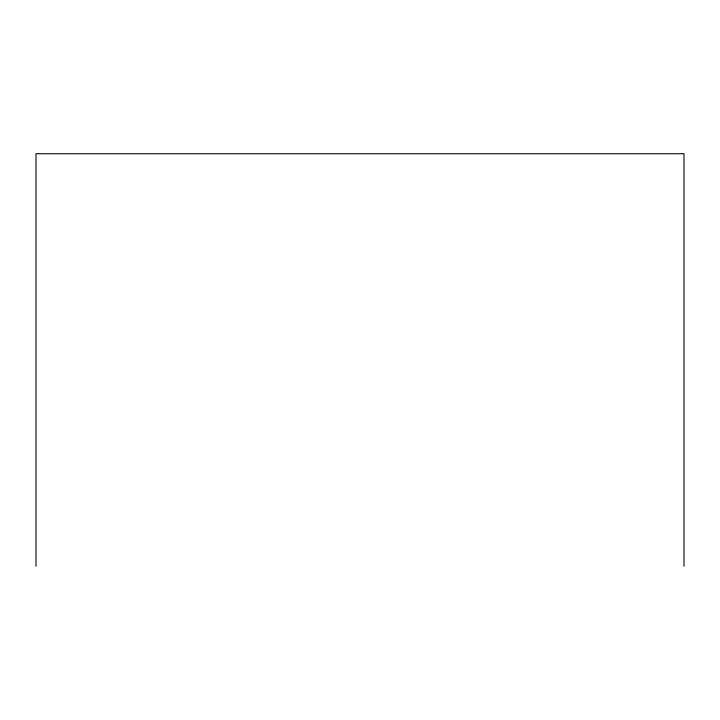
<?xml version="1.0" encoding="UTF-8"?>
<svg xmlns="http://www.w3.org/2000/svg" width="720" height="720" viewBox="0 0 720 720"><rect width="100%" height="100%" fill="white"/><g stroke="black" fill="none" stroke-linecap="round" stroke-linejoin="round"><path stroke-width="1.08" d="M684 566.253L684 153.747L36 153.747L36 566.253"/></g></svg>
